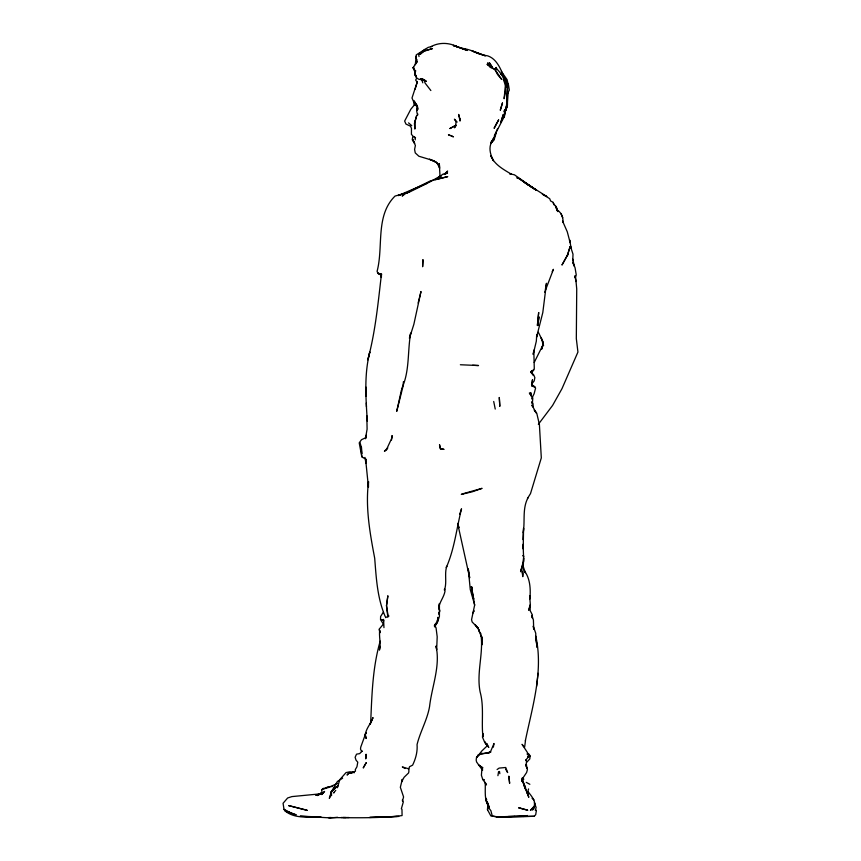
<?xml version="1.0" encoding="UTF-8"?>
<svg xmlns="http://www.w3.org/2000/svg" width="861" height="861" viewBox="0 0 861 861"><rect width="100%" height="100%" fill="white"/><g stroke="black" fill="none" stroke-linecap="round" stroke-linejoin="round"><path stroke-width="1.29" d="M504.46 111.403L504.438 113.63L507.043 107.012L507.99 92.31L506.806 94.925L506.946 101.964L507.452 84.593L505.461 79.513L507.592 84.077M481.783 636.936L482.225 644.706L481.956 637.84L481.008 635.074C483.548 653.703 476.305 673.044 480.137 691.964C484.216 706.73 481.245 721.884 482.935 736.822L482.817 733.464M534.498 803.065L534.39 807.123L532.485 810.018C538.233 804.045 532.216 796.888 528.234 791.926M522.961 539.599L523.563 528.267L523.197 548.995L523.047 545.4M494.354 135.758L504.524 116.127L506.031 107.41L503.707 117.43L507.129 104.676L507.366 97.993M416.993 59.635L416.821 62.024L413.108 67.664L414.948 70.591L414.776 74.52L416.25 76.231M383.586 619.371L383.952 627.626M482.709 733.561L482.494 737.231L484.495 741.805L488.704 747.294L484.495 741.805L487.434 744.991M525.501 740.525L524.618 747.197M525.328 740.88C532.367 706.655 543.592 671.376 535.779 636.139M487.143 744.087L487.014 746.024L481.751 751.018L476.477 757.755L476.176 760.112L476.596 762.007L481.88 769.314L481.396 775.244L482.817 779.668L484.323 779.905L482.784 779.345L486.497 784.92L485.163 782.305C485.701 790.29 483.914 799.008 488.499 806.176L487.487 802.323M487.81 804.841L487.477 809.706L490.856 815.948L499.541 817.035L534.197 816.293L535.714 814.667L536.36 810.513L535.467 810.007L536.112 807.457L534.337 802.474M522.293 778.495L522.035 781.325L522.293 778.495L525.587 789.322L522.164 779.948L528.815 797.275L525.91 789.451M523.628 558.036L522.788 576.655L522.164 571.984M523.133 562.739L523.606 557.842M403.443 381.574L402.959 386.611L396.727 411.332L401.355 390.324M507.129 104.676L507.355 102.62L506.246 108.066M536.618 686.303L538.05 673.237M487.541 809.889L487.767 807.876M487.875 806.875L488.165 804.658M415.325 64.672L416.25 54.889L428.186 47.377L431.964 46.472M337.415 787.729L339.761 779.689L346.068 772.565L350.072 771.779L354.366 772.715M391.518 440.014L392.099 435.558L391.712 438.357L386.869 448.721L384.436 451.229L386.428 450.055L387.784 447.881M439.379 610.04L438.755 607.403L439.422 603.583L439.422 616.304L438.152 620.404L437.614 617.391L438.26 620.813L434.665 626.894L435.806 623.149L434.396 625.904L437.184 622.352L437.506 619.92L437.022 622.643L434.396 625.904M523.187 532.69C525.21 521.206 522.164 508.517 527.997 497.83M351.611 773.318L348.963 773.027L347.177 774.9L348.963 773.027L352.181 772.694L355.475 771.176L355.292 769.616L356.949 766.785L357.778 762.179L356.045 760.177L355.119 757.293L356.529 754.171L359.683 753.623L362.201 750.91L361.728 751.653L360.511 749.113L360.737 747.154L366.065 732.507L365.193 734.153L366.14 738.512L365.322 735.466C365.624 728.6 370.93 723.94 373.007 717.6L370.047 724.413L371.177 720.808L370.682 722.799C371.866 695.473 372.512 667.544 380.207 641.144M380.035 646.353L379.432 650.087C381.165 643.447 378.818 636.839 379.723 630.23L379.97 632.717L379.044 629.326L383.156 624.419M497.916 775.686L498.573 771.671M545.347 289.705L546.477 283.28L542.796 312.575L536.564 337.168L536.758 334.542L536.328 341.171L533.185 354.409L533.809 350.147L534.283 368.637L532.001 372.307M493.364 747.144L494.02 743.495L490.533 751.631L488.069 753.127L490.673 752.062L481.762 753.827L486.992 753.138M543.259 343.367L541.72 349.114L542.957 344.981L542.71 340.988L543.528 345.616L541.257 338.136L538.329 332.238M532.378 403.282L532.798 397.997L529.364 392.971L531.162 395.382L530.656 392.519L531.215 396.146M416.401 55.943L415.96 58.268L415.82 57.03M542.957 344.981L534.218 362.449M414.518 102.136L413.818 105.602L410.826 109.239L404.648 121.067L405.94 124.049L410.482 126.201L411.461 128.343L411.429 134.424L412.893 135.909L412.268 139.794L414.679 143.378L412.548 139.127L415.389 145.487L414.582 149.427L415.26 152.903L418.876 156.239L433.793 160.727L435.87 162.019L437.969 164.225L435.87 162.019L429.499 159.22L436.839 162.729L439.745 168.078M529.763 606.004L528.729 610.298L530.376 605.218L529.623 595.618L529.881 598.998C530.72 589.451 530.333 578.915 524.51 571.004L525.318 572.716L522.466 564.203M365.839 733.411L366.065 732.507M369.778 352.257C364.042 374.643 365.871 398.212 367.303 421.051L366.829 415.874L367.098 429.133L365.441 438.755L366.345 435.311M417.843 114.029L417.52 115.256L416.702 111.123L416.939 104.924M369.746 352.009L367.83 359.866C375.428 331.636 378.108 302.771 381.488 273.83L381.38 277.425L380.487 274.282L377.764 273.034L377.096 271.29C383.629 246.666 375.105 215.767 395.027 196.071L409.449 192.057L427.314 183.285M402.464 801.053L403.583 796.942L400.343 787.288L402.291 779.345L401.624 781.906L404.1 777.279L408.588 772.941L408.9 771.338L408.792 768.851L402.335 766.936L405.047 768.518M522.767 564.02L520.571 571.693L523.714 561.092L523.101 544.281M365.43 438.271L366.334 435.117M528.589 788.913L527.599 792.281L528.471 794.789L527.061 792.669M415.142 89.146L417.424 81.429L411.999 98.014L415.282 105.612L414.776 103.298M439.358 612.117L438.733 614.151L439.917 610.847L438.755 607.403C439.81 601.656 443.985 597.071 445.019 591.12L444.599 588.827L444.405 590.183C447.225 582.423 444.201 574.104 446.751 566.215L446.299 567.496C454.554 548.769 456.545 528.406 461.528 508.797L459.752 514.114M418.134 303.04L420.997 291.524L413.84 324.393L409.427 338.276L410.686 333.089C407.361 351.557 409.901 371.769 401.495 389.032M494.806 135.231L497.593 128.666M495.947 133.552L496.388 132.314L494.246 139.342L490.609 143.626L493.891 137.846M408.523 769.368L409.578 766.677L412.613 765.16C415.702 758.713 417.639 751.825 417.058 744.593C420.233 731.581 427.26 719.904 429.564 706.558C431.802 686.615 440.617 666.016 436 646.073L436.656 649.668L437.194 636.806L436.053 627.83L434.848 625.57M544.712 292.213L553.429 269.321L552.202 271.624M505.353 111.058L507.452 105.031L507.56 92.644M331.27 793.67L329.332 798.373L331.496 791.474L337.383 781.465L342.635 778.172M332.26 791.377L335.101 786.825M495.032 135.392L490.609 143.626L494.246 139.342L491.018 142.388L492.686 140.418C487.993 146.693 490.189 154.453 493.461 160.727L490.792 155.68C494.462 164.763 503.61 169.477 511.542 174.32L509.734 173.825L514.394 174.783L536.564 190.324L517.773 177.743L516.815 177.872L518.344 177.721L517.773 177.743L536.564 190.324L529.386 185.944M415.766 70.796L414.625 73.228L416.229 77.727L418.737 79.234L424.742 80.191M531.603 398.858L534.132 393.703L535.574 388.117L534.724 386.718L531.818 385.534L532.442 379.927L531.818 385.534L534.724 386.718L532.109 386.277M505.977 107.819L507.452 105.031L506.505 106.613M416.789 78.147L415.648 80.073L417.294 82.408M415.917 63.768L417.23 61.583M383.317 612.182L380.605 616.541L380.53 619.64L383.242 623.924M522.25 779.033L526.598 772.521L527.449 769.519L525.673 764.45L526.846 768.249L526.243 762.835L529.795 758.939L530.096 756.012L529.257 754.473L527.276 753.816L528.622 755.14L528.213 757.174L526.093 759.736L526.641 761.608L525.748 759.908M418.177 108.83L417.068 110.391L417.8 107.27L413.797 100.726L415.96 103.987L414.464 101.749M531 371.704L533.863 369.821L530.946 372.339L533.454 375.299L530.968 371.834L531.775 370.671L530.946 372.339L533.734 374.955L534.864 377.645L534.186 380.917L531.495 384.35M455.943 125.857L454.479 127.794L455.824 124.845L455.975 121.627L454.414 119.173L457.148 122.079M538.34 424.344L552.601 405.423L561.996 388.655L577.935 352.063L576.321 338.61L576.73 288.93L575.471 275.595L575.126 277.672L576.224 274.756L575.062 267.771L572.952 262.637M445.126 174.094L447.602 171.081L444.33 174.159M335.758 790.355L333.584 792.938L334.326 792.475M420.459 54.243L423.892 50.95L432.448 48.593L424.505 51.111M527.481 498.487L530.505 493.59L541.311 457.901L539.395 424.473L536.758 413.237L534.229 409.987L536.123 412.871L531.947 405.025L532.496 406.564M436.43 179.529L441.08 175.655L429.165 182.349M320.733 817.067C308.755 816.615 295.42 819.166 285.249 811.105L291.707 813.397L284.044 809.362L285.249 811.105L296.206 814.872L286.132 811.03L284.033 809.48L283.065 803.281L287.649 797.975L291.901 796.597L320.357 793.853L315.772 795.36L322.046 792.841L317.569 795.575L321.982 792.346L321.723 789.698L323.305 788.407L327.815 787.761L337.566 783.392M419.124 53.866L420.878 52.467M438.572 177.484L442.802 174.245L447.548 172.943L444.524 174.439M438.41 177.635L441.08 175.655L435.537 179.701M421.75 51.757L425.043 49.335M497.088 769.54L499.132 768.087L505.73 767.495L507.646 772.565L505.655 769.217M325.727 788.192L327.826 786.75L332.507 786.513M430.748 46.763C438.938 42.221 448.635 42.415 457.202 46.666L453.424 45.472L467.372 50.465L453.424 45.472L465.112 49.217L462.561 48.442C471.43 49.368 479.243 54.717 487.853 55.9C495.904 58.699 499.714 66.932 502.835 74.089M366.259 437.496L361.502 439.702L359.22 442.866L361.846 457.008L366.129 459.257M423.73 51.574L418.694 54.641L419.016 56.546M385.524 617.617L388.892 615.949L387.837 617.079L386.503 605.67L387.848 595.963L386.503 605.67L387.956 615.12M428.487 182.629L398.202 195.576L409.449 192.057L405.596 193.198L402.227 196.05L406.241 192.756L405.596 193.198L430.392 180.885L447.742 176.613L436.753 179.389M415.422 73.26L413.108 67.664L413.937 67.33M488.295 752.966L490.673 752.062M527.836 756.841L530.096 756.012L528.213 757.174L528.622 755.14L527.319 752.342L522.057 744.324L523.929 746.745M321.723 789.698L325.469 788.407M337.566 817.293L331.033 817.928L300.102 816.196L320.992 817.024M331.065 817.519L328.471 817.616C352.967 817.595 377.796 818.585 402.076 815.571L401.969 809.308L401.355 808.802L403.335 801.86L402.335 800.063M354.162 772.252L351.762 772.511L353.236 772.252L352.418 772.113M516.428 816.379L525.554 816.045L515.19 816.153M398.772 816.443L369.423 817.455M370.026 817.347L379.604 817.111M378.087 817.175L397.201 816.497M504.589 816.648L496.679 816.917L492.266 816.024L490.91 810.75L489.296 808.565L486.713 801.462L489.382 807.349M508.539 816.508L515.136 816.282L496.679 816.917L509.034 816.615L496.711 816.852L501.167 817.024M527.459 754.516L529.257 754.473L527.244 754.085M349.006 817.53L341.139 817.509M499.541 817.035L534.197 816.293M343.205 817.509L345.778 817.552M460.366 364.752L478.533 365.538L472.603 365.247M381.531 274.724L378.905 274.325L377.764 273.034L380.81 274.175M477.823 53.425L485.4 55.847L472.032 50.821L473.98 51.929M476.015 52.779L480.266 53.909M450.314 135.425L448.441 134.843L453.446 136.856L451.261 135.726M535.208 810.018L536.36 810.513M531.99 385.728L534.326 386.75L532.335 384.985M383.575 620.663L381.584 619.769L383.834 620.889M543.334 194.737L549.705 198.665L550.631 201.011L553.16 202.26L553.914 204.81M500.478 73.895L502.652 74.982L508.474 84.798L509.335 90.093L506.806 94.925C508.205 88.554 508.205 81.375 502.942 76.651M542.344 194.252L546.81 196.512L524.22 182.209L528.353 185.319M423.935 79.761L421.696 78.577L426.421 81.429L423.935 79.761L425.065 83.022L430.855 90.534M526.243 782.358L529.859 784.296M500.876 73.971L502.652 74.982M415.551 137.717L413.689 136.576L414.916 137.469L415.282 139.848M482.913 767.775L478.479 764.923L482.343 767.711L482.569 770.294M488.725 65.608L487.025 64.317L494.871 69.429L501.672 79.384L497.669 74.713L494.871 69.429L489.984 67.233L487.735 62.81L489.565 66.254M532.098 798.33L533.981 799.858M411.773 125.684L408.544 122.875M420.545 78.986L422.224 80.536L421.481 78.663L422.762 82.807M488.273 805.799L485.916 799.934L489.296 807.457M522.315 777.591L523.8 779.248M553.182 202.948L556.895 208.125L557.863 211.612M523.736 784.651L524.833 786.115M416.326 75.962L414.916 73.992L415.465 75.876M484.635 741.945L487.746 746.347L487.391 744.195M479.05 630.263L475.261 624.871L478.296 628.239L472.151 621.986L471.559 619.662L474.626 605.154L471.451 586.589L472.355 590.259M479.06 629.617L479.082 631.124L480.976 633.857M569.53 240.047L570.143 242.63L567.27 231.792L562.588 221.126L563.116 222.407C563.191 217.65 561.544 212.129 556.895 209.976L555.679 206.037L557.196 210.859M501.328 71.431L507.086 79.642L508.141 84.27M420.997 78.599L422.224 80.536M413.108 67.664L414.948 70.591M486.788 799.977L485.701 798.007M362.621 457.299L361.685 455.577L361.114 446.385L359.984 442.672M542.193 340.009L541.16 338.05L542.226 340.03M571.478 248.506L570.563 246.644L572.995 254.156L572.769 260.894L572.759 259.107L574.244 266.081L572.877 262.562M523.725 785.028L525.361 788.342M481.956 637.84L479.082 631.124M474.712 605.057L470.267 589.527L468.276 568.884L469.675 577.806L457.643 523.423M524.123 784.457L525.684 788.073M561.114 213.894L562.75 217.736M503.201 79.029L506.214 87.402C505.848 79.578 500.973 73.024 495.645 67.696L496.636 69.526L496.313 67.406M473.916 598.944L472.302 594.348L471.451 586.589L472.958 595.694M535.854 638.302L537.124 647.429L536.059 639.357M569.595 239.885L571.091 247.71M458.149 525.199L458.891 527.707L458.386 525.737M487.315 802.344L487.853 804.701M574.836 275.983L576.063 281.547M493.708 401.484L495.236 409.061M522.304 571.919L522.756 574.19M439.024 165.452L439.519 167.981M364.978 457.428L365.925 463.444L365.764 459.602M440.068 177.226L439.293 163.515L439.573 166.948M530.021 604.928L530.225 610.761L532.27 614.722L532.292 617.864M499.488 771.445L499.821 773.705M385.244 616.605C377.247 597.943 376.289 578.269 374.696 558.24C369.929 533.11 365.279 507.258 368.53 481.622L368.443 487.208L365.667 459.731M361.997 453.521L361.426 446.956M532.195 617.735L531.969 615.4L533.411 620.103L533.723 629.413L533.239 626.119L535.736 633.255L535.822 637.043M532.087 403.497L531.915 401.7L533.045 403.766L533.174 407.156M366.323 403.002L366.452 406.769M366.097 387.181L366.119 396.34M505.655 83.259L505.536 91.363L504.094 98.735L505.655 83.259M415.217 120.895L414.862 129.075L414.442 123.467L416.606 115.794L415.217 120.895M422.945 259.828L422.633 266.598L422.945 259.828M538.674 312.554L537.404 325.415L538.674 312.554M366.108 754.376L365.774 758.692L366.108 754.376M506.871 101.759L506.322 108.217L504.019 111.381L506.322 107.743L506.871 101.759M538.19 322.434L537.867 325.619L538.975 316.783L538.19 322.434M570.154 246.515L567.377 255.448L570.154 246.515M503.211 114.696L500.962 121.982L503.211 114.696M502.447 103.029L500.327 110.111L502.447 103.029M499.305 397.524L499.81 406.155L499.305 397.524M473.948 610.901L473.033 612.924L473.894 610.923M567.69 254.781L562.061 264.854L567.69 254.781M366.162 762.771L363.31 767.797L366.162 762.771M496.399 124.006L494.106 128.3L498.68 119.797L496.399 124.006M322.724 793.046L321.81 794.574L324.597 791.42L322.724 793.046M534.294 806.208L530.473 810.362L534.294 806.208M478.275 754.914L476.477 757.755L478.468 755.377L482.171 753.235L478.275 754.914M331.808 791.022L330.624 792.303L331.507 795.682L331.496 791.474L338.158 785.544L331.808 791.022M455.835 125.297L449.991 128.515L455.835 125.297M463.121 493.697L461.302 494.408L472.42 491.749L482.063 488.348L463.121 493.697M527.362 815.539L523.402 816.443L527.362 815.539M443.824 449.313L440.434 448.829L439.53 444.782L440.434 448.829L443.824 449.313M519.721 807.984L518.591 807.844L527.793 810.244L519.721 807.984M307.119 810.309L288.639 805.584L307.119 810.309M523.714 556.228L523.058 555.743L523.714 556.228M492.126 66.975L489.468 62.885L492.126 66.975M459.903 118.786L458.665 114.427L460.043 121.067L459.903 118.786M509.626 783.209L508.851 776.321L509.626 783.209"/></g></svg>
